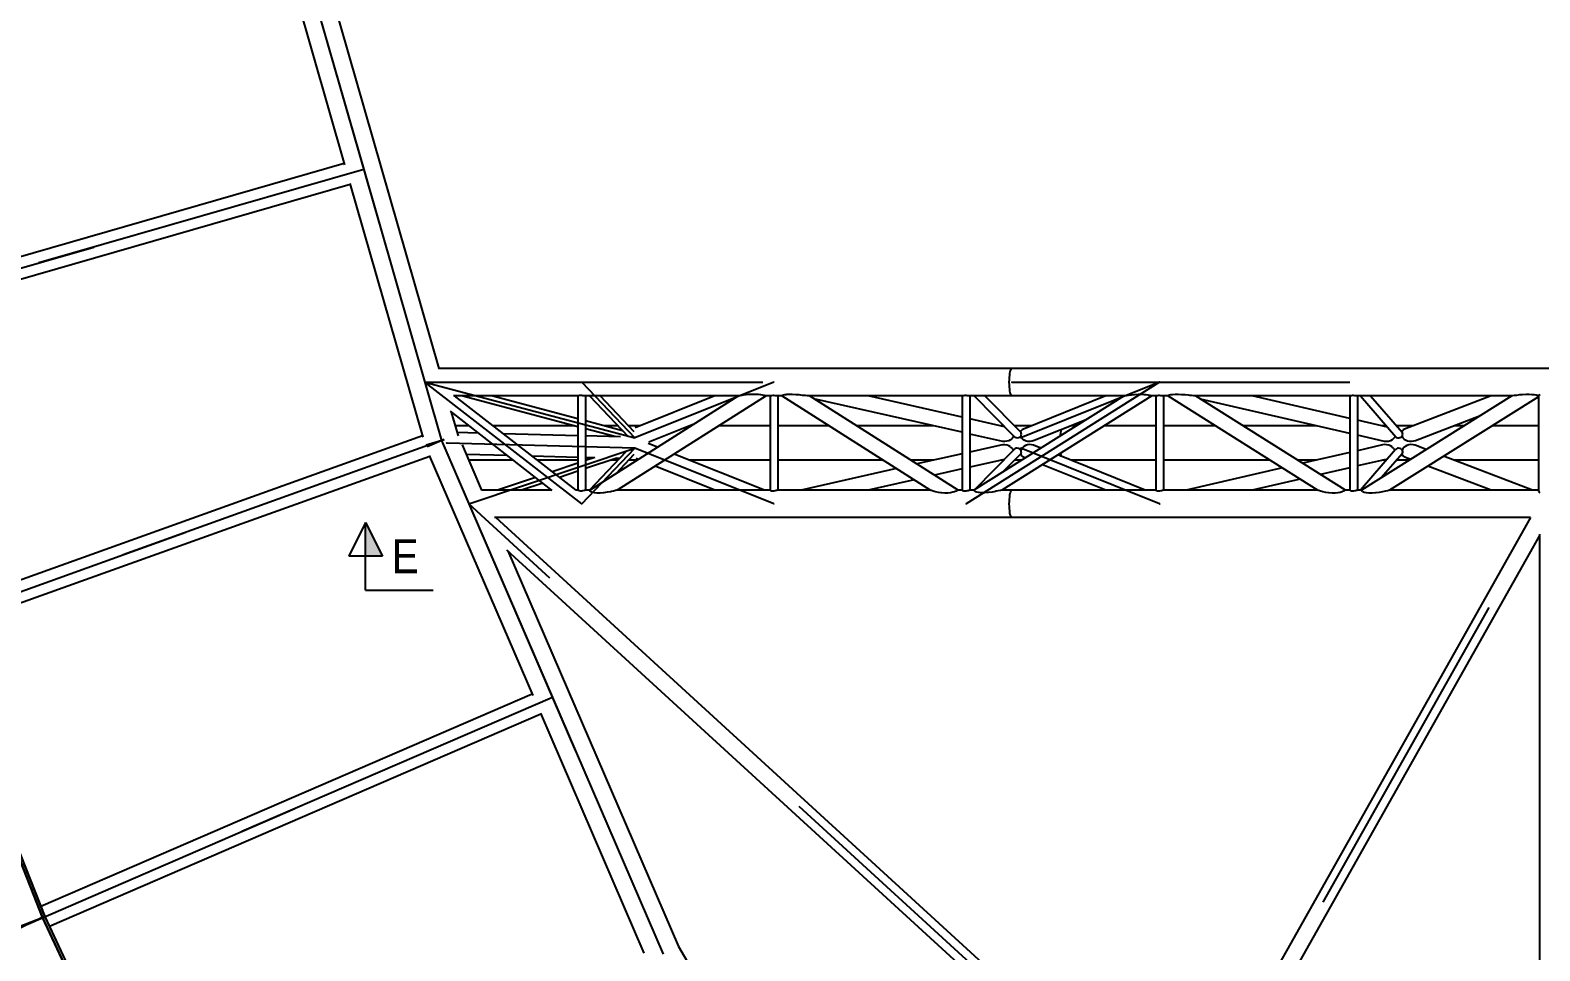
# Model space of a CAD drawing. Header units: millimetres. Extents: x 150209.93 to 150215.05, y 136675.65 to 136679.93.
# Drawn here: x 150210.1528 to 150210.5993, y 136676.6606 to 136676.9328 of the extents above; entities that cross this region are included whole.
import ezdxf

# ---------------------------------------------------------------- set-up
doc = ezdxf.new("R2010")
doc.units = ezdxf.units.MM
doc.header["$LTSCALE"] = 0.25
doc.linetypes.add('CENTER', pattern=[50.8, 31.75, -6.35, 6.35, -6.35])
doc.linetypes.add('XKITLINE00', pattern=[0])
doc.styles.add('ARIAL', font='arial.ttf')

# ---------------------------------------------------------------- blocks, each defined once
blk = doc.blocks.new('çatıı')
at = {"color": 8, "linetype": 'CENTER'}
for p, q in [((6501.3, 6705.8), (6731.6, 5903.8)), ((6501.3, 6705.8), (6731.6, 5903.8)), ((6501.3, 6705.8), (6616.5, 6304.8)), ((6616.5, 6304.8), (5618.4, 6017.7)), ((5737, 6051.8), (6616.5, 6304.8)), ((6616.5, 6304.8), (6731.6, 5903.8)), ((6706.7, 5990.3), (7574.7, 5990.3)), ((6706.7, 5990.3), (7017.1, 5907.8)), ((6938.8, 5810.3), (6706.7, 5990.3)), ((6938.8, 5990.3), (7017.1, 5907.8)), ((7223, 5990.3), (7017.1, 5907.8)), ((7793.3, 5990.3), (7507.1, 5810.3)), ((7574.7, 5990.3), (9008.6, 5990.3)), ((7793.3, 5990.3), (7588.2, 5907.8)), ((6731.6, 5903.8), (5766.6, 5558)), ((5882.9, 5599.7), (6731.6, 5903.8)), ((6731.6, 5903.8), (7059.2, 5144.6)), ((6731.6, 5903.8), (7059.2, 5144.6)), ((6731.6, 5903.8), (6895.4, 5524.2)), ((7017.1, 5892.8), (6739.2, 5900.3)), ((6771.7, 5810.3), (7017.1, 5892.8)), ((6938.8, 5810.3), (7017.1, 5892.8)), ((7223, 5810.3), (7017.1, 5892.8)), ((7793.3, 5810.3), (7588.2, 5892.8)), ((8366.9, 4350.3), (6771.7, 5810.3)), ((7544.5, 4350.3), (8366.9, 5810.3)), ((6141.7, 5198.9), (5971.1, 5631.3)), ((6895.4, 5524.2), (5942.2, 5112.9)), ((6055.6, 5161.8), (6895.4, 5524.2)), ((6895.4, 5524.2), (7059.2, 5144.6)), ((6339.3, 4778.2), (6141.7, 5198.9))]:
    blk.add_line(p, q, dxfattribs=at)
at = {"color": 8, "linetype": 'XKITLINE00'}
for p, q in [((6526.1, 6711.4), (6727.3, 6010.6)), ((6480.4, 6686.7), (6588.1, 6311.5)), ((6587.6, 6313.3), (5826.4, 6094.3)), ((6587.6, 6313.3), (5826.4, 6094.3)), ((6596.5, 6282.3), (5835.3, 6063.3)), ((6596.5, 6282.3), (5835.3, 6063.3)), ((6596, 6284.1), (6703.6, 5909)), ((7574.7, 6010.6), (6726.8, 6010.6)), ((7572, 6005.8), (7571.5, 6003.3)), ((7572.6, 6007.9), (7572, 6005.8)), ((7572.6, 6007.9), (7572, 6005.8)), ((7573.2, 6009.4), (7572.6, 6007.9)), ((7573.2, 6009.4), (7572.6, 6007.9)), ((7573.9, 6010.3), (7573.2, 6009.4)), ((7573.9, 6010.3), (7573.2, 6009.4)), ((7574.7, 6010.6), (7573.9, 6010.3)), ((7574.7, 6010.6), (7573.9, 6010.3)), ((9008.6, 6010.6), (7574.7, 6010.6)), ((7570.6, 5993.8), (7570.5, 5990.3)), ((7570.5, 5990.3), (7570.6, 5986.7)), ((7570.8, 5997.2), (7570.6, 5993.8)), ((7570.6, 5986.7), (7570.8, 5983.3)), ((7571.1, 6000.4), (7570.8, 5997.2)), ((7570.8, 5983.3), (7571.1, 5980.1)), ((7571.5, 6003.3), (7571.1, 6000.4)), ((6933.8, 5970), (6749.4, 5970)), ((6930.5, 5830.5), (6750.7, 5970)), ((6933.1, 5924.2), (6760.9, 5970)), ((6933.1, 5936), (6805.3, 5970)), ((6933.1, 5969.9), (6933.1, 5830.4)), ((6933.4, 5969.9), (6933.1, 5969.9)), ((6933.4, 5970), (6933.3, 5969.9)), ((6933.7, 5969.9), (6933.4, 5969.9)), ((6934.2, 5970.1), (6933.7, 5969.9)), ((6933.7, 5970), (6933.7, 5969.9)), ((6935.5, 5970.3), (6934.2, 5970.1)), ((6937.1, 5970.3), (6935.5, 5970.3)), ((6938.8, 5970.3), (6937.1, 5970.3)), ((6940.6, 5970.2), (6938.8, 5970.3)), ((6942.2, 5970), (6940.6, 5970.2)), ((7171.4, 5970), (6942.2, 5970)), ((6942.3, 5969.9), (6942.2, 5970)), ((6943.4, 5969.9), (6942.3, 5969.9)), ((6944.2, 5969.9), (6943.4, 5969.9)), ((6943.9, 5970), (6943.9, 5969.9)), ((6944.3, 5969.9), (6944.2, 5969.9)), ((6944.3, 5970), (6944.3, 5969.9)), ((6944.5, 5970), (6944.5, 5830.6)), ((7170.5, 5969.9), (6950.1, 5830.3)), ((6950.3, 5970), (7007.4, 5909.8)), ((6965.9, 5970), (7015.9, 5917.3)), ((7211.3, 5970), (6991.3, 5830.6)), ((7135.6, 5970), (7017.8, 5922.8)), ((7171.3, 5969.9), (7170.5, 5969.9)), ((7170.6, 5970), (7170.6, 5969.9)), ((7171.5, 5970), (7171.3, 5969.9)), ((7173.9, 5970.4), (7171.5, 5970)), ((7175.6, 5970.6), (7173.9, 5970.4)), ((7177.5, 5970.9), (7175.6, 5970.6)), ((7181.9, 5971.5), (7177.5, 5970.9)), ((7185.6, 5971.8), (7181.9, 5971.5)), ((7186.6, 5971.9), (7185.6, 5971.8)), ((7191.6, 5972.2), (7186.6, 5971.9)), ((7196.1, 5972.2), (7191.6, 5972.2)), ((7200, 5971.8), (7196.1, 5972.2)), ((7200.2, 5971.8), (7200, 5971.8)), ((7203.5, 5971.4), (7200.2, 5971.8)), ((7206.2, 5970.8), (7203.5, 5971.4)), ((7206.8, 5970.6), (7206.2, 5970.8)), ((7208.5, 5970.3), (7206.8, 5970.6)), ((7209.9, 5969.9), (7208.5, 5970.3)), ((7218, 5970), (7209.8, 5970)), ((7210, 5969.9), (7209.9, 5969.9)), ((7211.2, 5969.9), (7210, 5969.9)), ((7210.3, 5970), (7210.3, 5969.9)), ((7211.2, 5969.9), (7211.2, 5969.9)), ((7211.3, 5970), (7211.2, 5969.9)), ((7217.6, 5969.9), (7217.3, 5970)), ((7217.5, 5970), (7217.3, 5970)), ((7217.3, 5970), (7217.3, 5830.3)), ((7217.9, 5969.9), (7217.6, 5969.9)), ((7217.9, 5970), (7217.7, 5970)), ((7217.9, 5969.9), (7217.7, 5970)), ((7218.4, 5970.1), (7217.9, 5969.9)), ((7219.6, 5970.2), (7218.4, 5970.1)), ((7221.2, 5970.3), (7219.6, 5970.2)), ((7223, 5970.3), (7221.2, 5970.3)), ((7224.7, 5970.2), (7223, 5970.3)), ((7226.3, 5970), (7224.7, 5970.2)), ((7234.8, 5970), (7226.3, 5970)), ((7226.5, 5969.9), (7226.3, 5970)), ((7227.6, 5969.9), (7226.5, 5969.9)), ((7227.6, 5970), (7227.3, 5969.9)), ((7228.4, 5970), (7227.6, 5969.9)), ((7228.1, 5970), (7228, 5970)), ((7228.5, 5970), (7228.4, 5970)), ((7228.7, 5970), (7228.7, 5830.6)), ((7234.8, 5970), (7234.7, 5970)), ((7455.1, 5830.3), (7234.7, 5970)), ((7234.8, 5969.9), (7234.7, 5970)), ((7235.4, 5970.3), (7234.8, 5970)), ((7236.2, 5970.5), (7235.4, 5970.3)), ((7236.7, 5970.8), (7236.2, 5970.5)), ((7238.8, 5971.4), (7236.7, 5970.8)), ((7241.3, 5971.7), (7238.8, 5971.4)), ((7241.8, 5971.8), (7241.3, 5971.7)), ((7245.5, 5972.1), (7241.8, 5971.8)), ((7250.1, 5972.1), (7245.5, 5972.1)), ((7255.2, 5971.7), (7250.1, 5972.1)), ((7255.5, 5971.7), (7255.2, 5971.7)), ((7260.3, 5971.3), (7255.5, 5971.7)), ((7265.2, 5970.7), (7260.3, 5971.3)), ((7266.7, 5970.5), (7265.2, 5970.7)), ((7269.4, 5970.3), (7266.7, 5970.5)), ((7272.6, 5969.9), (7269.4, 5970.3)), ((7502.2, 5970), (7272.2, 5970)), ((7273.7, 5970), (7272.5, 5969.9)), ((7272.7, 5969.9), (7272.6, 5969.9)), ((7274.6, 5970), (7272.7, 5969.9)), ((7495.5, 5830.6), (7275.4, 5970)), ((7501.4, 5916.2), (7282.1, 5965.7)), ((7501.4, 5938.6), (7362.3, 5970)), ((7501.4, 5970), (7501.4, 5830.3)), ((7501.7, 5969.9), (7501.4, 5970)), ((7502.1, 5969.9), (7501.7, 5969.9)), ((7502.1, 5969.9), (7501.8, 5970)), ((7502.5, 5970.1), (7502.1, 5969.9)), ((7503.8, 5970.2), (7502.5, 5970.1)), ((7505.4, 5970.3), (7503.8, 5970.2)), ((7507.1, 5970.3), (7505.4, 5970.3)), ((7508.9, 5970.1), (7507.1, 5970.3)), ((7510.5, 5970), (7508.9, 5970.1)), ((7574.7, 5970), (7510.3, 5970)), ((7510.6, 5969.9), (7510.5, 5970)), ((7511.4, 5969.9), (7510.6, 5969.9)), ((7511.8, 5969.9), (7510.6, 5969.9)), ((7512.2, 5970), (7511.4, 5969.9)), ((7512.6, 5970), (7511.8, 5969.9)), ((7512.8, 5970), (7512.8, 5830.6)), ((7740.6, 5970), (7518.6, 5830.4)), ((7519.2, 5970), (7578.5, 5909.6)), ((7535, 5970), (7587.9, 5916.2)), ((7781.6, 5970), (7559.9, 5830.6)), ((7571.1, 5980.1), (7571.5, 5977.2)), ((7571.5, 5977.2), (7572, 5974.7)), ((7572, 5974.7), (7572.6, 5972.7)), ((7572, 5974.7), (7572.6, 5972.7)), ((7572.6, 5972.7), (7573.2, 5971.2)), ((7572.6, 5972.7), (7573.2, 5971.2)), ((7573.2, 5971.2), (7573.9, 5970.3)), ((7573.2, 5971.2), (7573.9, 5970.3)), ((7574.7, 5970), (7573.9, 5970.3)), ((7574.7, 5970), (7573.9, 5970.3)), ((7741.9, 5970), (7574.7, 5970)), ((7713.5, 5970), (7591.8, 5921)), ((7741.4, 5969.9), (7740.6, 5970)), ((7741.5, 5969.9), (7741.4, 5969.9)), ((7743.7, 5970.2), (7741.5, 5969.9)), ((7745.9, 5970.4), (7743.7, 5970.2)), ((7747.2, 5970.7), (7745.9, 5970.4)), ((7751.5, 5971.2), (7747.2, 5970.7)), ((7756, 5971.6), (7751.5, 5971.2)), ((7756.3, 5971.6), (7756, 5971.6)), ((7761.3, 5971.9), (7756.3, 5971.6)), ((7765.9, 5972), (7761.3, 5971.9)), ((7770, 5971.7), (7765.9, 5972)), ((7770.6, 5971.6), (7770, 5971.7)), ((7773.5, 5971.3), (7770.6, 5971.6)), ((7776.4, 5970.8), (7773.5, 5971.3)), ((7777.3, 5970.4), (7776.4, 5970.8)), ((7778.6, 5970.3), (7777.3, 5970.4)), ((7780.2, 5969.9), (7778.6, 5970.3)), ((7788.5, 5970), (7780.1, 5970)), ((7780.3, 5969.9), (7780.2, 5969.9)), ((7780.5, 5970), (7780.2, 5970)), ((7781.4, 5970), (7780.3, 5969.9)), ((7787.9, 5969.9), (7787.6, 5970)), ((7787.6, 5970), (7787.6, 5830.3)), ((7788.3, 5969.9), (7787.9, 5969.9)), ((7788.3, 5969.9), (7788, 5970)), ((7788.7, 5970), (7788.3, 5969.9)), ((7788.4, 5969.9), (7788.3, 5969.9)), ((7790, 5970.2), (7788.7, 5970)), ((7791.6, 5970.3), (7790, 5970.2)), ((7793.3, 5970.3), (7791.6, 5970.3)), ((7795.1, 5970.2), (7793.3, 5970.3)), ((7796.7, 5970), (7795.1, 5970.2)), ((7805.4, 5970), (7796.7, 5970)), ((7796.9, 5969.9), (7796.7, 5970)), ((7798, 5969.9), (7796.9, 5969.9)), ((7797.6, 5969.9), (7796.9, 5969.9)), ((7798.4, 5970), (7797.6, 5969.9)), ((7798.8, 5970), (7798, 5969.9)), ((7799, 5970), (7799, 5830.6)), ((8027.7, 5830.3), (7805.2, 5970)), ((7805.4, 5969.9), (7805.2, 5970)), ((7805.9, 5970.3), (7805.3, 5969.9)), ((7806.9, 5970.5), (7805.9, 5970.3)), ((7807.3, 5970.8), (7806.9, 5970.5)), ((7809.4, 5971.3), (7807.3, 5970.8)), ((7812.1, 5971.6), (7809.4, 5971.3)), ((7812.5, 5971.7), (7812.1, 5971.6)), ((7816.2, 5972.1), (7812.5, 5971.7)), ((7820.7, 5972.1), (7816.2, 5972.1)), ((7825.8, 5971.7), (7820.7, 5972.1)), ((7826.5, 5971.6), (7825.8, 5971.7)), ((7830.9, 5971.3), (7826.5, 5971.6)), ((7835.9, 5970.8), (7830.9, 5971.3)), ((7837.7, 5970.5), (7835.9, 5970.8)), ((7840.2, 5970.3), (7837.7, 5970.5)), ((7843.5, 5969.9), (7840.2, 5970.3)), ((8075.3, 5970), (7843.1, 5970)), ((7844.4, 5970), (7843.5, 5969.9)), ((7843.6, 5969.9), (7843.5, 5969.9)), ((7845.3, 5970), (7843.6, 5969.9)), ((8068.3, 5830.6), (7846.2, 5970)), ((8074.4, 5914.3), (7853.9, 5965.1)), ((8074.4, 5936.7), (7930, 5970)), ((8074.4, 5970), (8074.4, 5830.3)), ((8074.7, 5969.9), (8074.4, 5970)), ((8075.1, 5969.9), (8074.7, 5969.9)), ((8075.1, 5969.9), (8074.8, 5970)), ((8075.5, 5970), (8075.1, 5969.9)), ((8075.2, 5969.9), (8075.1, 5969.9)), ((8076.8, 5970.2), (8075.5, 5970)), ((8078.4, 5970.3), (8076.8, 5970.2)), ((8080.1, 5970.3), (8078.4, 5970.3)), ((8081.9, 5970.2), (8080.1, 5970.3)), ((8083.5, 5970), (8081.9, 5970.2)), ((8315.2, 5970), (8083.5, 5970)), ((8083.7, 5969.9), (8083.5, 5970)), ((8084.8, 5969.9), (8083.7, 5969.9)), ((8084.4, 5969.9), (8083.7, 5969.9)), ((8085.2, 5970), (8084.4, 5969.9)), ((8085.6, 5970), (8084.8, 5969.9)), ((8085.8, 5970), (8085.8, 5830.6)), ((8090.2, 5970), (8142.4, 5909.6)), ((8314, 5970), (8091.6, 5830.4)), ((8105.2, 5970), (8151.7, 5916.2)), ((8353.3, 5968.8), (8133, 5830.6)), ((8283.3, 5970), (8155.4, 5921)), ((8314.9, 5969.9), (8314, 5970)), ((8317.3, 5970.3), (8314.9, 5969.9)), ((8314.9, 5969.9), (8314.9, 5969.9)), ((8315.1, 5970), (8315, 5970)), ((8319.4, 5970.5), (8317.3, 5970.3)), ((8320.8, 5970.7), (8319.4, 5970.5)), ((8325.2, 5971.3), (8320.8, 5970.7)), ((8329.5, 5971.6), (8325.2, 5971.3)), ((8330, 5971.7), (8329.5, 5971.6)), ((8335, 5972), (8330, 5971.7)), ((8339.6, 5972.1), (8335, 5972)), ((8343.6, 5971.7), (8339.6, 5972.1)), ((8344.2, 5971.6), (8343.6, 5971.7)), ((8347.2, 5971.3), (8344.2, 5971.6)), ((8350, 5970.8), (8347.2, 5971.3)), ((8350.8, 5970.5), (8350, 5970.8)), ((8352.2, 5970.3), (8350.8, 5970.5)), ((8353.5, 5970), (8352.2, 5970.3)), ((8353.5, 5970.1), (8353.3, 5969.2)), ((8353.3, 5969.2), (8353.3, 5830)), ((8353.6, 5970.3), (8353.5, 5970.1)), ((8354.1, 5970.5), (8353.6, 5970.3)), ((8354.6, 5971), (8354.1, 5970.5)), ((8356, 5971.6), (8354.6, 5971)), ((6895.2, 5830.3), (6744.5, 5947.2)), ((6745.8, 5946.1), (6755.5, 5912.3)), ((8266.4, 5940.1), (8171.6, 5903.7)), ((6772.2, 5925.7), (6751.7, 5925.7)), ((6785.9, 5915.1), (6754.5, 5916)), ((6927.6, 5925.7), (6807.8, 5925.7)), ((6999.2, 5918.4), (6944.5, 5933)), ((6987.9, 5909.7), (6944.5, 5921.2)), ((6992.3, 5925.7), (6971.9, 5925.7)), ((7025.1, 5925.7), (7007.9, 5925.7)), ((7104.3, 5928), (7038.1, 5901.5)), ((7100.6, 5925.7), (7098.5, 5925.7)), ((7217.3, 5925.7), (7141.4, 5925.7)), ((7304.6, 5925.7), (7228.7, 5925.7)), ((7459.5, 5925.7), (7345.4, 5925.7)), ((7564, 5924.4), (7512.8, 5936)), ((7562.8, 5925.7), (7558.5, 5925.7)), ((7603.4, 5925.7), (7578.5, 5925.7)), ((7587.7, 5916.7), (7587.6, 5916.6)), ((7587.6, 5916.6), (7587.6, 5916.5)), ((7588.5, 5918.4), (7587.7, 5916.7)), ((7587.9, 5916.2), (7588.1, 5915.5)), ((7588.1, 5915.5), (7588.2, 5915.1)), ((7589.6, 5919.5), (7588.5, 5918.4)), ((7589.9, 5919.9), (7589.6, 5919.5)), ((7591.8, 5921), (7589.9, 5919.9)), ((7684.5, 5934.7), (7607.6, 5903.8)), ((7646.8, 5915.2), (7646.4, 5911.8)), ((7646.8, 5915.2), (7646.4, 5911.8)), ((7647.4, 5918.2), (7646.8, 5915.2)), ((7647.4, 5918.2), (7646.8, 5915.2)), ((7647.8, 5919.9), (7647.4, 5918.2)), ((7647.8, 5919.9), (7647.4, 5918.2)), ((7670.1, 5925.7), (7662.1, 5925.7)), ((7787.6, 5925.7), (7711.1, 5925.7)), ((7875.7, 5925.7), (7799, 5925.7)), ((8025.2, 5925.7), (7916.8, 5925.7)), ((8130, 5923.9), (8085.8, 5934.1)), ((8128.5, 5925.7), (8122.3, 5925.7)), ((8167.7, 5925.7), (8143.5, 5925.7)), ((8152.1, 5918.3), (8151.4, 5916.6)), ((8151.7, 5916.2), (8152, 5915.5)), ((8152, 5915.5), (8152.1, 5915.1)), ((8153.2, 5919.5), (8152.1, 5918.3)), ((8152.1, 5915.1), (8152.3, 5913.6)), ((8153.5, 5919.9), (8153.2, 5919.5)), ((8155.4, 5921), (8153.5, 5919.9)), ((8243.5, 5925.7), (8228.8, 5925.7)), ((8353.3, 5925.7), (8284.5, 5925.7)), ((6703.2, 5910.7), (5969.3, 5647.8)), ((6703.2, 5910.7), (5969.4, 5647.8)), ((6735.4, 5904.9), (6709, 5897.3)), ((6735.2, 5905.3), (6710, 5894.5)), ((6726.9, 5902.4), (6727.1, 5901.9)), ((6727.1, 5902.5), (6727.3, 5901.9)), ((6728, 5902.7), (6727.9, 5902.2)), ((6728.6, 5902.9), (6728.6, 5902.5)), ((6755.5, 5912.3), (6756.2, 5910.7)), ((6761.8, 5897.8), (6790.8, 5830.6)), ((6933.1, 5911.1), (6822.8, 5914.1)), ((6996.3, 5909.4), (6944.5, 5910.8)), ((7050.6, 5894), (7037.1, 5899.4)), ((7561.2, 5902.7), (7512.8, 5913.6)), ((7558.3, 5897.2), (7512.8, 5887)), ((7561.4, 5897.7), (7558.3, 5897.2)), ((7564.3, 5902.5), (7561.2, 5902.7)), ((7564.6, 5897.7), (7561.4, 5897.7)), ((7567.4, 5902.9), (7564.3, 5902.5)), ((7567.7, 5897.1), (7564.6, 5897.7)), ((7570.2, 5903.7), (7567.4, 5902.9)), ((7570.5, 5896), (7567.7, 5897.1)), ((7572.8, 5905.1), (7570.2, 5903.7)), ((7572.9, 5894.5), (7570.5, 5896)), ((7574, 5906.1), (7572.8, 5905.1)), ((7572.9, 5894.5), (7573.2, 5894.2)), ((7575, 5892.6), (7573.2, 5894.2)), ((7575, 5906.8), (7574, 5906.1)), ((7576.8, 5908.9), (7575, 5906.8)), ((7577.4, 5909.9), (7576.8, 5908.9)), ((7577.8, 5910.4), (7577.4, 5909.9)), ((7578.4, 5909.8), (7578.5, 5909.6)), ((7579.7, 5908.5), (7578.5, 5909.6)), ((7581.2, 5907.8), (7579.7, 5908.5)), ((7582.9, 5907.5), (7581.2, 5907.8)), ((7584.6, 5907.9), (7582.9, 5907.5)), ((7586.2, 5908.7), (7584.6, 5907.9)), ((7587.4, 5909.8), (7586.2, 5908.7)), ((7587.5, 5910), (7587.4, 5909.8)), ((7587.8, 5910.5), (7587.5, 5910)), ((7587.9, 5910.7), (7587.8, 5910.5)), ((7588.2, 5911.7), (7587.9, 5910.7)), ((7587.9, 5910.8), (7588.1, 5910.1)), ((7588.1, 5910.1), (7588.3, 5909.8)), ((7588.2, 5915.1), (7588.3, 5913.5)), ((7588.3, 5913.3), (7588.2, 5911.7)), ((7588.3, 5913.5), (7588.3, 5913.3)), ((7588.3, 5909.8), (7589.3, 5907.9)), ((7590.7, 5893.4), (7589.1, 5891.4)), ((7589.3, 5907.9), (7591.1, 5906)), ((7591.6, 5894.2), (7590.7, 5893.4)), ((7593.2, 5904.4), (7591.1, 5906)), ((7592.7, 5895.2), (7591.6, 5894.2)), ((7595.1, 5896.6), (7592.7, 5895.2)), ((7595.7, 5903.2), (7593.2, 5904.4)), ((7597.8, 5897.5), (7595.1, 5896.6)), ((7598.6, 5902.5), (7595.7, 5903.2)), ((7600.9, 5897.9), (7597.8, 5897.5)), ((7601.6, 5902.4), (7598.6, 5902.5)), ((7604, 5897.7), (7600.9, 5897.9)), ((7604.7, 5902.8), (7601.6, 5902.4)), ((7607, 5897), (7604, 5897.7)), ((7607.6, 5903.8), (7604.7, 5902.8)), ((7617.7, 5892.7), (7607, 5897)), ((7646.4, 5911.8), (7646.3, 5910.7)), ((7646.4, 5911.8), (7646.3, 5910.7)), ((8125.6, 5902.6), (8085.8, 5911.7)), ((8122.7, 5897.4), (8085.8, 5888.9)), ((8125.8, 5897.9), (8122.7, 5897.4)), ((8128.7, 5902.4), (8125.6, 5902.6)), ((8128.9, 5897.8), (8125.8, 5897.9)), ((8131.7, 5902.7), (8128.7, 5902.4)), ((8132, 5897.2), (8128.9, 5897.8)), ((8134.5, 5903.6), (8131.7, 5902.7)), ((8134.7, 5896.1), (8132, 5897.2)), ((8137, 5905), (8134.5, 5903.6)), ((8137.1, 5894.5), (8134.7, 5896.1)), ((8138.1, 5906), (8137, 5905)), ((8137.1, 5894.5), (8137.3, 5894.3)), ((8139.2, 5892.7), (8137.3, 5894.3)), ((8139.1, 5906.8), (8138.1, 5906)), ((8140.9, 5908.8), (8139.1, 5906.8)), ((8141.4, 5909.8), (8140.9, 5908.8)), ((8141.8, 5910.3), (8141.4, 5909.8)), ((8143.6, 5908.4), (8142.4, 5909.6)), ((8145.2, 5907.7), (8143.6, 5908.4)), ((8146.9, 5907.5), (8145.2, 5907.7)), ((8148.6, 5907.9), (8146.9, 5907.5)), ((8150.2, 5908.7), (8148.6, 5907.9)), ((8151.3, 5909.8), (8150.2, 5908.7)), ((8151.5, 5910), (8151.3, 5909.8)), ((8151.7, 5910.3), (8151.5, 5910)), ((8151.8, 5910.7), (8151.7, 5910.3)), ((8151.7, 5910.5), (8151.9, 5910)), ((8152.1, 5911.7), (8151.8, 5910.7)), ((8151.9, 5910), (8152, 5909.8)), ((8152, 5909.8), (8153.1, 5907.9)), ((8152.2, 5913.4), (8152.1, 5911.7)), ((8152.3, 5913.6), (8152.2, 5913.4)), ((8154.5, 5893.5), (8152.9, 5891.5)), ((8153.1, 5907.9), (8154.9, 5906)), ((8155.5, 5894.3), (8154.5, 5893.5)), ((8157, 5904.3), (8154.9, 5906)), ((8156.5, 5895.2), (8155.5, 5894.3)), ((8159, 5896.6), (8156.5, 5895.2)), ((8159.6, 5903.2), (8157, 5904.3)), ((8161.8, 5897.5), (8159, 5896.6)), ((8162.5, 5902.5), (8159.6, 5903.2)), ((8164.8, 5897.9), (8161.8, 5897.5)), ((8165.6, 5902.4), (8162.5, 5902.5)), ((8167.9, 5897.7), (8164.8, 5897.9)), ((8168.7, 5902.8), (8165.6, 5902.4)), ((8171, 5897), (8167.9, 5897.7)), ((8171.6, 5903.7), (8168.7, 5902.8)), ((8187.6, 5890.6), (8171, 5897)), ((6714, 5880.4), (5980.2, 5617.5)), ((6714, 5880.3), (5980.2, 5617.4)), ((6713.3, 5882), (6866.4, 5527.2)), ((6828.8, 5881.8), (6768, 5883.4)), ((6837.7, 5874.9), (6771.7, 5874.9)), ((6933.1, 5879), (6865.7, 5880.8)), ((6933.1, 5874.9), (6873.3, 5874.9)), ((6933.1, 5870.5), (6895.3, 5857.8)), ((6958.3, 5879), (6944.5, 5874.4)), ((6956.3, 5878.3), (6944.5, 5878.6)), ((6990.5, 5877.8), (6944.5, 5862.4)), ((6946, 5874.9), (6944.5, 5874.9)), ((7004.1, 5887.3), (6950.3, 5830.6)), ((6992.3, 5874.9), (6981.7, 5874.9)), ((7015.8, 5883.2), (6989.1, 5855)), ((6994.6, 5877.3), (6989.3, 5877.4)), ((7020.4, 5874.9), (7007.9, 5874.9)), ((7022.3, 5876), (7019.3, 5877.3)), ((7208.9, 5830.6), (7075.6, 5884)), ((7217.3, 5874.9), (7098.3, 5874.9)), ((7384.8, 5874.9), (7228.7, 5874.9)), ((7459.3, 5874.9), (7425.6, 5874.9)), ((7501.4, 5884.4), (7434.4, 5869.3)), ((7563.9, 5876.1), (7512.8, 5864.5)), ((7578.2, 5890.6), (7519.6, 5831)), ((7562.8, 5874.9), (7558.6, 5874.9)), ((7587.8, 5884.3), (7561, 5857.1)), ((7575, 5892.6), (7576.7, 5890.5)), ((7576.7, 5890.5), (7576.7, 5890.4)), ((7576.7, 5890.4), (7577.2, 5889.6)), ((7578.2, 5890.6), (7578.1, 5890.5)), ((7579.4, 5891.8), (7578.2, 5890.6)), ((7589.4, 5874.9), (7578.5, 5874.9)), ((7580.9, 5892.5), (7579.4, 5891.8)), ((7582.6, 5892.7), (7580.9, 5892.5)), ((7584.4, 5892.4), (7582.6, 5892.7)), ((7586, 5891.6), (7584.4, 5892.4)), ((7587.1, 5890.4), (7586, 5891.6)), ((7587.2, 5890.3), (7587.1, 5890.4)), ((7587.2, 5890.3), (7588, 5889.1)), ((7588, 5885), (7587.8, 5884.3)), ((7587.9, 5884.5), (7588.1, 5883.7)), ((7588, 5889.1), (7588.1, 5888.8)), ((7588.2, 5885.4), (7588, 5885)), ((7588.8, 5890.4), (7588.1, 5889.2)), ((7588.1, 5889.2), (7588.1, 5888.9)), ((7588.1, 5888.8), (7588.2, 5887.2)), ((7588.1, 5883.7), (7588.3, 5882.9)), ((7588.2, 5887.2), (7588.3, 5887)), ((7588.3, 5887), (7588.2, 5885.4)), ((7588.3, 5882.9), (7589.4, 5881.3)), ((7589.1, 5891.4), (7588.8, 5890.4)), ((7590, 5880.8), (7589.4, 5881.3)), ((7591, 5879.9), (7590, 5880.8)), ((7593.2, 5879), (7591, 5879.9)), ((7594.9, 5878.3), (7593.2, 5879)), ((7772.1, 5830.6), (7642.7, 5882.6)), ((7646.9, 5885.3), (7647.4, 5882.3)), ((7646.9, 5885.3), (7647.4, 5882.3)), ((7647.4, 5882.3), (7647.8, 5880.6)), ((7647.4, 5882.3), (7647.8, 5880.6)), ((7787.6, 5874.9), (7662, 5874.9)), ((7956.7, 5874.9), (7799, 5874.9)), ((8025, 5874.9), (7997.7, 5874.9)), ((8074.4, 5886.3), (8005.1, 5870.3)), ((8130, 5876.6), (8085.8, 5866.4)), ((8142.2, 5890.7), (8090.2, 5830.6)), ((8151.7, 5884.3), (8121, 5848.8)), ((8128.5, 5874.9), (8122.6, 5874.9)), ((8139.2, 5892.7), (8140.7, 5890.5)), ((8140.7, 5890.5), (8140.8, 5890.5)), ((8140.8, 5890.5), (8141.3, 5889.6)), ((8143.4, 5891.8), (8142.2, 5890.7)), ((8144.9, 5892.6), (8143.4, 5891.8)), ((8162.5, 5874.9), (8143.5, 5874.9)), ((8146.6, 5892.8), (8144.9, 5892.6)), ((8148.4, 5892.4), (8146.6, 5892.8)), ((8150, 5891.6), (8148.4, 5892.4)), ((8151.1, 5890.5), (8150, 5891.6)), ((8151.2, 5890.3), (8151.1, 5890.5)), ((8151.2, 5890.3), (8151.8, 5889.3)), ((8151.9, 5885), (8151.7, 5884.3)), ((8151.7, 5884.3), (8151.9, 5883.7)), ((8151.8, 5889.3), (8152, 5888.8)), ((8152.5, 5890.5), (8151.9, 5889.3)), ((8151.9, 5889.3), (8151.9, 5889.2)), ((8152.1, 5885.4), (8151.9, 5885)), ((8151.9, 5883.7), (8152, 5883)), ((8152, 5888.8), (8152.2, 5887.1)), ((8152, 5883), (8153.1, 5881.3)), ((8152.2, 5886.9), (8152.1, 5885.4)), ((8152.2, 5887.1), (8152.2, 5886.9)), ((8152.9, 5891.5), (8152.5, 5890.5)), ((8153.7, 5880.9), (8153.1, 5881.3)), ((8154.7, 5880), (8153.7, 5880.9)), ((8156.8, 5879), (8154.7, 5880)), ((8164.5, 5876.1), (8156.8, 5879)), ((8344.5, 5830.6), (8213.1, 5880.9)), ((8353.3, 5874.9), (8228.8, 5874.9)), ((6870.5, 5849.5), (6814.3, 5830.6)), ((6933.1, 5858.6), (6906.1, 5849.5)), ((7135.7, 5830.6), (7047.2, 5866)), ((7404.4, 5862.5), (7263.2, 5830.6)), ((7501.4, 5862), (7460.5, 5852.7)), ((7713.6, 5830.6), (7619.9, 5868.3)), ((7975, 5863.4), (7832.7, 5830.6)), ((8074.4, 5863.8), (8031.3, 5853.8)), ((8283.4, 5830.6), (8190, 5866.3)), ((6894.8, 5830.6), (6790.4, 5830.6)), ((6881.3, 5841.1), (6849.9, 5830.6)), ((6933.1, 5830.6), (6930.5, 5830.6)), ((6933.1, 5830.4), (6933.4, 5830.1)), ((6933.7, 5830), (6933.4, 5830.1)), ((6934.2, 5829.7), (6933.7, 5830)), ((6935.5, 5829.4), (6934.2, 5829.7)), ((6937.1, 5829.2), (6935.5, 5829.4)), ((6938.8, 5829.3), (6937.1, 5829.2)), ((6940.6, 5829.5), (6938.8, 5829.3)), ((6942.2, 5829.9), (6940.6, 5829.5)), ((6942.3, 5830), (6942.2, 5829.9)), ((6943.4, 5830.2), (6942.3, 5830)), ((6944.2, 5830.5), (6943.4, 5830.2)), ((6944.3, 5830.6), (6944.2, 5830.5)), ((6950.5, 5830.6), (6944.3, 5830.6)), ((6944.5, 5830.6), (6944.3, 5830.6)), ((6950.1, 5830.3), (6950.3, 5829.9)), ((6950.3, 5829.9), (6950.2, 5829.9)), ((6950.2, 5829.9), (6950.8, 5829.1)), ((6951.7, 5828.7), (6950.8, 5829.1)), ((6952.2, 5828.2), (6951.7, 5828.7)), ((6954.4, 5827.4), (6952.2, 5828.2)), ((6957, 5826.9), (6954.4, 5827.4)), ((6957.5, 5826.8), (6957, 5826.9)), ((6961.3, 5826.3), (6957.5, 5826.8)), ((6965.9, 5826.4), (6961.3, 5826.3)), ((6971.1, 5826.8), (6965.9, 5826.4)), ((6971.6, 5826.9), (6971.1, 5826.8)), ((6976.3, 5827.5), (6971.6, 5826.9)), ((6981.4, 5828.3), (6976.3, 5827.5)), ((6982.9, 5828.7), (6981.4, 5828.3)), ((6985.6, 5829.2), (6982.9, 5828.7)), ((6988.9, 5829.9), (6985.6, 5829.2)), ((6989, 5830), (6988.9, 5829.9)), ((6990.8, 5830.4), (6989, 5830)), ((6991.2, 5830.6), (6990.8, 5830.4)), ((7217.3, 5830.6), (6991.2, 5830.6)), ((6991.3, 5830.6), (6991.2, 5830.6)), ((7217.3, 5830.3), (7217.6, 5830)), ((7217.9, 5829.9), (7217.6, 5830)), ((7218.4, 5829.7), (7217.9, 5829.9)), ((7219.6, 5829.3), (7218.4, 5829.7)), ((7221.2, 5829.2), (7219.6, 5829.3)), ((7223, 5829.2), (7221.2, 5829.2)), ((7224.7, 5829.5), (7223, 5829.2)), ((7226.3, 5829.9), (7224.7, 5829.5)), ((7226.5, 5829.9), (7226.3, 5829.9)), ((7227.6, 5830.2), (7226.5, 5829.9)), ((7228.4, 5830.5), (7227.6, 5830.2)), ((7228.5, 5830.6), (7228.4, 5830.5)), ((7454.7, 5830.6), (7228.5, 5830.6)), ((7228.7, 5830.6), (7228.5, 5830.6)), ((7430.5, 5845.9), (7362.5, 5830.6)), ((7455.8, 5829.9), (7455.1, 5830.3)), ((7458.4, 5829.1), (7455.9, 5829.9)), ((7460.1, 5828.7), (7458.4, 5829.1)), ((7461.8, 5828.2), (7460.1, 5828.7)), ((7466.1, 5827.4), (7461.8, 5828.2)), ((7469.9, 5826.9), (7466.1, 5827.4)), ((7470.8, 5826.8), (7469.9, 5826.9)), ((7475.6, 5826.3), (7470.8, 5826.8)), ((7480.1, 5826.4), (7475.6, 5826.3)), ((7483.9, 5826.8), (7480.1, 5826.4)), ((7484.2, 5826.9), (7483.9, 5826.8)), ((7487.4, 5827.5), (7484.2, 5826.9)), ((7490.1, 5828.3), (7487.4, 5827.5)), ((7490.7, 5828.7), (7490.1, 5828.3)), ((7492.2, 5829.2), (7490.7, 5828.7)), ((7493.7, 5829.9), (7492.2, 5829.2)), ((7494.9, 5830.4), (7493.7, 5829.9)), ((7493.7, 5829.9), (7493.7, 5829.9)), ((7495, 5830.6), (7494.9, 5830.4)), ((7501.4, 5830.6), (7495, 5830.6)), ((7495.5, 5830.6), (7495, 5830.6)), ((7501.4, 5830.3), (7501.7, 5830)), ((7502.1, 5829.9), (7501.7, 5830)), ((7502.5, 5829.6), (7502.1, 5829.9)), ((7503.8, 5829.3), (7502.5, 5829.6)), ((7505.4, 5829.1), (7503.8, 5829.3)), ((7507.1, 5829.2), (7505.4, 5829.1)), ((7508.9, 5829.4), (7507.1, 5829.2)), ((7510.5, 5829.8), (7508.9, 5829.4)), ((7510.6, 5829.9), (7510.5, 5829.8)), ((7511.8, 5830.2), (7510.6, 5829.9)), ((7512.6, 5830.5), (7511.8, 5830.2)), ((7512.8, 5830.6), (7512.6, 5830.6)), ((7512.6, 5830.6), (7512.6, 5830.5)), ((7518.9, 5830.6), (7512.7, 5830.6)), ((7518.6, 5830.4), (7518.9, 5830.1)), ((7518.9, 5830.1), (7518.8, 5829.9)), ((7518.8, 5829.9), (7519.5, 5829.2)), ((7520.3, 5828.9), (7519.5, 5829.2)), ((7521, 5828.4), (7520.3, 5828.9)), ((7523.2, 5827.6), (7521, 5828.4)), ((7525.6, 5827.2), (7523.2, 5827.6)), ((7526.4, 5827), (7525.6, 5827.2)), ((7530.3, 5826.7), (7526.4, 5827)), ((7535, 5826.7), (7530.3, 5826.7)), ((7540.3, 5827.2), (7535, 5826.7)), ((7545.5, 5827.8), (7540.3, 5827.2)), ((7550.5, 5828.7), (7545.5, 5827.8)), ((7551.6, 5828.9), (7550.5, 5828.7)), ((7554.7, 5829.4), (7551.6, 5828.9)), ((7557.5, 5830.1), (7554.7, 5829.4)), ((7557.9, 5830.1), (7557.5, 5830.1)), ((7559.7, 5830.5), (7557.9, 5830.1)), ((7559.9, 5830.6), (7559.7, 5830.5)), ((7559.9, 5830.6), (7559.8, 5830.6)), ((7574.7, 5830.6), (7559.8, 5830.6)), ((7559.9, 5830.6), (7559.9, 5830.6)), ((7572, 5825.8), (7571.5, 5823.3)), ((7572, 5825.8), (7571.5, 5823.3)), ((7572.6, 5827.9), (7572, 5825.8)), ((7572.6, 5827.9), (7572, 5825.8)), ((7573.2, 5829.4), (7572.6, 5827.9)), ((7573.2, 5829.4), (7572.6, 5827.9)), ((7573.9, 5830.3), (7573.2, 5829.4)), ((7573.9, 5830.3), (7573.2, 5829.4)), ((7574.7, 5830.6), (7573.9, 5830.3)), ((7574.7, 5830.6), (7573.9, 5830.3)), ((7787.6, 5830.6), (7574.7, 5830.6)), ((7787.6, 5830.3), (7787.9, 5830)), ((7788.3, 5829.9), (7787.9, 5830)), ((7788.7, 5829.6), (7788.3, 5829.9)), ((7790, 5829.3), (7788.7, 5829.6)), ((7791.6, 5829.1), (7790, 5829.3)), ((7793.3, 5829.1), (7791.6, 5829.1)), ((7795.1, 5829.4), (7793.3, 5829.1)), ((7796.7, 5829.8), (7795.1, 5829.4)), ((7796.9, 5829.9), (7796.7, 5829.8)), ((7798, 5830.1), (7796.9, 5829.9)), ((7798.8, 5830.4), (7798, 5830.1)), ((7798.9, 5830.6), (7798.8, 5830.4)), ((7799, 5830.6), (7798.9, 5830.6)), ((8027.3, 5830.6), (7799, 5830.6)), ((8001.2, 5846.9), (7930.2, 5830.6)), ((8028.5, 5829.9), (8027.7, 5830.3)), ((8031, 5829), (8028.5, 5829.9)), ((8032.9, 5828.6), (8031, 5829)), ((8034.5, 5828.2), (8032.9, 5828.6)), ((8038.9, 5827.3), (8034.5, 5828.2)), ((8042.9, 5826.8), (8038.9, 5827.3)), ((8043.6, 5826.7), (8042.9, 5826.8)), ((8048.5, 5826.2), (8043.6, 5826.7)), ((8053, 5826.3), (8048.5, 5826.2)), ((8056.9, 5826.7), (8053, 5826.3)), ((8057.3, 5826.8), (8056.9, 5826.7)), ((8060.4, 5827.3), (8057.3, 5826.8)), ((8063.1, 5828.2), (8060.4, 5827.3)), ((8063.8, 5828.6), (8063.1, 5828.2)), ((8065.2, 5829.1), (8063.8, 5828.6)), ((8066.7, 5829.9), (8065.2, 5829.1)), ((8067.8, 5830.3), (8066.7, 5829.9)), ((8067.9, 5830.6), (8067.8, 5830.3)), ((8068.3, 5830.6), (8067.9, 5830.6)), ((8074.4, 5830.6), (8068.1, 5830.6)), ((8074.4, 5830.3), (8074.7, 5830)), ((8075.1, 5829.9), (8074.7, 5830)), ((8075.5, 5829.6), (8075.1, 5829.9)), ((8076.8, 5829.3), (8075.5, 5829.6)), ((8078.4, 5829.1), (8076.8, 5829.3)), ((8080.1, 5829.1), (8078.4, 5829.1)), ((8081.9, 5829.4), (8080.1, 5829.1)), ((8083.5, 5829.8), (8081.9, 5829.4)), ((8083.7, 5829.9), (8083.5, 5829.8)), ((8084.8, 5830.1), (8083.7, 5829.9)), ((8085.6, 5830.4), (8084.8, 5830.1)), ((8085.7, 5830.6), (8085.6, 5830.4)), ((8085.8, 5830.6), (8085.7, 5830.6)), ((8092, 5830.6), (8085.8, 5830.6)), ((8091.6, 5830.4), (8091.8, 5829.9)), ((8091.8, 5829.9), (8092.3, 5829.1)), ((8093.4, 5828.6), (8092.3, 5829.1)), ((8093.4, 5828.6), (8093.7, 5828.2)), ((8095.9, 5827.3), (8093.7, 5828.2)), ((8098.7, 5826.8), (8095.9, 5827.3)), ((8098.9, 5826.7), (8098.7, 5826.8)), ((8102.7, 5826.3), (8098.9, 5826.7)), ((8107.3, 5826.2), (8102.7, 5826.3)), ((8112.4, 5826.7), (8107.3, 5826.2)), ((8113.4, 5826.8), (8112.4, 5826.7)), ((8117.7, 5827.3), (8113.4, 5826.8)), ((8122.7, 5828.1), (8117.7, 5827.3)), ((8124.8, 5828.6), (8122.7, 5828.1)), ((8127.1, 5829), (8124.8, 5828.6)), ((8130.5, 5829.8), (8127.1, 5829)), ((8130.7, 5829.9), (8130.5, 5829.8)), ((8132.5, 5830.3), (8130.7, 5829.9)), ((8132.9, 5830.6), (8132.5, 5830.3)), ((8133, 5830.6), (8132.9, 5830.6)), ((8353.3, 5830.6), (8133, 5830.6)), ((8353.3, 5830), (8353.4, 5829.9)), ((8353.4, 5829.9), (8353.6, 5829.1)), ((8354.1, 5828.6), (8353.6, 5829.1)), ((8354.1, 5828.6), (8354.6, 5827.9)), ((8356, 5826.8), (8354.6, 5827.9)), ((7570.6, 5813.8), (7570.5, 5810.3)), ((7570.5, 5810.3), (7570.6, 5806.7)), ((7570.8, 5817.2), (7570.6, 5813.8)), ((7570.6, 5806.7), (7570.8, 5803.3)), ((7571.1, 5820.4), (7570.8, 5817.2)), ((7571.5, 5823.3), (7571.1, 5820.4)), ((7574.7, 5790), (6809.7, 5790)), ((7821.2, 4866.3), (6811.9, 5790)), ((8341.5, 5790), (7549.5, 4384)), ((7570.8, 5803.3), (7571.1, 5800.1)), ((7571.1, 5800.1), (7571.5, 5797.2)), ((7571.5, 5797.2), (7572, 5794.7)), ((7571.5, 5797.2), (7572, 5794.7)), ((7572, 5794.7), (7572.6, 5792.7)), ((7572, 5794.7), (7572.6, 5792.7)), ((7572.6, 5792.7), (7573.2, 5791.2)), ((7572.6, 5792.7), (7573.2, 5791.2)), ((7573.2, 5791.2), (7573.9, 5790.3)), ((7573.2, 5791.2), (7573.9, 5790.3)), ((7574.7, 5790), (7573.9, 5790.3)), ((7574.7, 5790), (7573.9, 5790.3)), ((8341.6, 5790), (7574.7, 5790)), ((8354.8, 5763.8), (7569.8, 4370.4)), ((8354.8, 5765.5), (8354.8, 4375.8)), ((7808.9, 4844.5), (6828.2, 5742.1)), ((6829.6, 5740.8), (7081.9, 5156.1)), ((5971.1, 5631.3), (6141.7, 5198.9)), ((5974.2, 5632.3), (6144.6, 5200.3)), ((5974.3, 5632.4), (6144.8, 5200.3)), ((6865.7, 5528.9), (6138.8, 5215.3)), ((6865.7, 5528.9), (6138.9, 5215.3)), ((6878.4, 5499.3), (6151.6, 5185.7)), ((6878.5, 5499.3), (6151.6, 5185.7)), ((6877.7, 5501), (7030.8, 5146.2)), ((6144.7, 5200.1), (6018.8, 5150.5)), ((6144.6, 5200.3), (6022.1, 5142.8)), ((6141.7, 5198.9), (6339.3, 4778.2)), ((6144.7, 5200.1), (6342.1, 4779.8)), ((6144.8, 5200.3), (6342.3, 4779.8)), ((7081.9, 5156.1), (7498, 4451.8))]:
    blk.add_line(p, q, dxfattribs=at)
at = {"color": 30, "linetype": 'XKITLINE00'}
for p, q in [((6619.3, 5782.9), (6594.3, 5732.9)), ((6619.3, 5782.9), (6644.3, 5732.9)), ((6644.3, 5732.9), (6594.3, 5732.9))]:
    blk.add_line(p, q, dxfattribs=at)
at = {"color": 2, "linetype": 'XKITLINE00'}
for q in [(6619.3, 5782.9), (6719.3, 5682.9)]:
    blk.add_line((6619.3, 5682.9), q, dxfattribs=at)
at = {"color": 8, "linetype": 'XKITLINE00'}
for centre in [(6616.5, 6304.8), (6616.5, 6304.8), (6616.5, 6304.8), (6616.5, 6304.8), (6616.5, 6304.8), (6706.7, 5990.3), (6706.7, 5990.3), (6706.7, 5990.3), (6938.8, 5990.3), (7223, 5990.3), (7574.7, 5990.3), (7574.7, 5990.3), (7793.3, 5990.3), (7793.3, 5990.3), (6731.6, 5903.8), (6731.6, 5903.8), (6731.6, 5903.8), (6731.6, 5903.8), (6731.6, 5903.8), (6731.6, 5903.8), (6731.6, 5903.8), (6731.6, 5903.8), (6731.6, 5903.8), (6731.6, 5903.8), (6739.2, 5900.3), (7017.1, 5907.8), (7017.1, 5907.8), (7017.1, 5907.8), (7017.1, 5892.8), (7017.1, 5892.8), (7017.1, 5892.8), (7017.1, 5892.8), (7588.2, 5907.8), (7588.2, 5892.8), (6771.7, 5810.3), (6771.7, 5810.3), (6938.8, 5810.3), (6938.8, 5810.3), (7223, 5810.3), (7507.1, 5810.3), (7793.3, 5810.3), (6895.4, 5524.2), (6895.4, 5524.2), (6895.4, 5524.2), (6895.4, 5524.2), (6895.4, 5524.2), (6141.7, 5198.9), (6141.7, 5198.9)]:
    blk.add_circle(centre, 0.05, dxfattribs=at)
at = {"color": 30, "linetype": 'Continuous'}
blk.add_solid([(6644.3, 5732.9), (6619.3, 5782.9), (6644.3, 5732.9), (6619.3, 5732.9)], dxfattribs=at)
at = {"color": 116, "true_color": 0x136734, "style": 'ARIAL', "width": 0.85}
blk.add_text('E', height=50, dxfattribs=at).set_placement((6658, 5707.9))

msp = doc.modelspace()

# ---------------------------------------------------------------- block references
at = {"xscale": 0.0002000170049888334, "yscale": 0.0002000170049888334, "zscale": 0.0002000170049888334}
msp.add_blockref('çatıı', (150208.92807, 136675.63059), dxfattribs=at)

doc.saveas('drawing.dxf')
